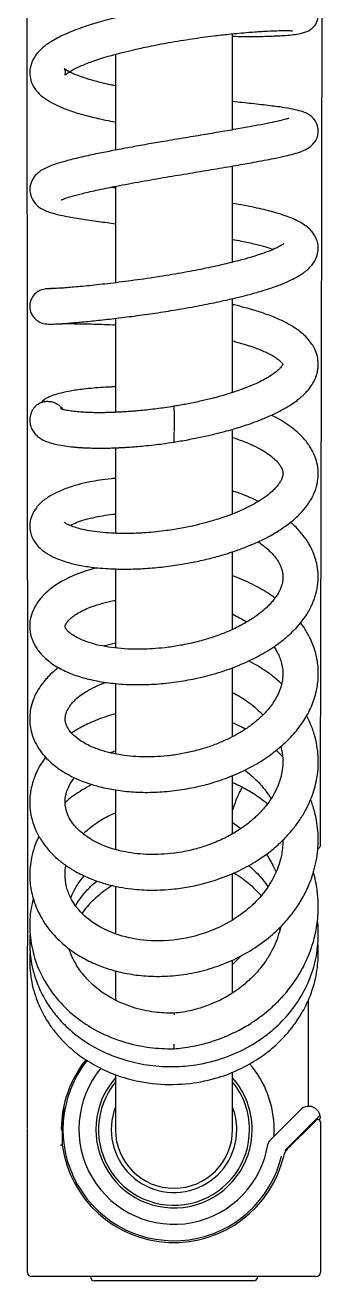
# Model space of a CAD drawing. Header units: millimetres. Extents: x 1617 to 5774, y 11446 to 13973.
# Drawn here: x 5276.9 to 5312.5, y 12851.7 to 13001.5 of the extents above; entities that cross this region are included whole.
import ezdxf

# ---------------------------------------------------------------- set-up
doc = ezdxf.new("R2010")
doc.units = ezdxf.units.MM
doc.layers.get('0').update_dxf_attribs({"color": 250})

# ---------------------------------------------------------------- blocks, each defined once
blk = doc.blocks.new('15')
at = {"linetype": 'Continuous'}
for p, q in [((5301.73, 12989.04), (5301.73, 13000.51)), ((5287.73, 12998.06), (5287.73, 12986.62)), ((5301.73, 12973.24), (5301.73, 12984.73)), ((5287.73, 12982.3), (5287.73, 12970.79)), ((5301.73, 12957.68), (5301.73, 12968.9)), ((5287.73, 12966.54), (5287.73, 12955.32)), ((5294.73, 12955.47), (5294.73, 12956.05)), ((5294.73, 12955.47), (5294.73, 12955.21)), ((5294.73, 12955.21), (5294.73, 12953.04)), ((5301.73, 12943.19), (5301.73, 12953.3)), ((5294.73, 12952.84), (5294.73, 12952.95)), ((5294.73, 12951.77), (5294.73, 12952.84)), ((5287.73, 12951.08), (5287.73, 12940.87)), ((5301.73, 12929.4), (5301.73, 12938.66)), ((5287.73, 12936.63), (5287.73, 12927.18)), ((5301.73, 12920.09), (5301.73, 12924.85)), ((5287.73, 12922.93), (5287.73, 12920.09)), ((5287.73, 12920.09), (5287.73, 12914.55)), ((5301.73, 12916.61), (5301.73, 12920.09)), ((5301.73, 12905.01), (5301.73, 12911.95)), ((5287.73, 12910.25), (5287.73, 12903.12)), ((5312.24, 12908.89), (5312.24, 12909.41)), ((5312.01, 12903.28), (5311.88, 12903.15)), ((5312.08, 12903.35), (5312.01, 12903.28)), ((5301.73, 12894.72), (5301.73, 12900.29)), ((5287.73, 12898.77), (5287.73, 12893.06)), ((5302.79, 12890.5), (5301.73, 12889.43)), ((5301.73, 12885.99), (5301.73, 12889.91)), ((5287.73, 12888.63), (5287.73, 12885.13)), ((5310.78, 12885.27), (5310.78, 12872.5)), ((5294.73, 12883.62), (5294.73, 12883.44)), ((5294.73, 12879.37), (5294.73, 12879.93)), ((5287.73, 12876.26), (5287.73, 12869.72)), ((5301.73, 12869.72), (5301.73, 12876.52)), ((5306.11, 12868.36), (5309.84, 12872.09)), ((5312.13, 12871.38), (5311.2, 12870.46)), ((5312.13, 12871.38), (5312.13, 12871.38)), ((5277.22, 12852.68), (5277.22, 12869.78)), ((5281.36, 12869.45), (5281.36, 12867.85)), ((5307.98, 12867.25), (5310.93, 12870.19)), ((5308.27, 12867.39), (5311.59, 12870.71)), ((5311.72, 12870.84), (5310.98, 12870.11)), ((5311.2, 12870.45), (5311.2, 12870.46)), ((5311.59, 12870.71), (5311.72, 12870.84)), ((5312.23, 12870.63), (5312.23, 12852.68)), ((5281.36, 12867.85), (5281.36, 12867.85)), ((5307.58, 12866.52), (5307.58, 12866.55)), ((5311.73, 12852.18), (5277.72, 12852.18)), ((5284.73, 12852.17), (5284.73, 12852.18)), ((5304.23, 12851.67), (5285.23, 12851.67)), ((5304.73, 12852.17), (5304.73, 12852.18))]:
    blk.add_line(p, q, dxfattribs=at)
for centre, radius, start, end in [((-41081.19, 12913.06), 46358.43, 359.946587, 0.212157), ((-83415.35, 13142.34), 88727.89, 359.8495851, 359.9627853), ((5293.53, 12892.7), 20.17, 62.2058, 66.0343), ((5311.6, 12905.22), 1.99, 278.4217, 281.8593), ((5311.73, 12903.71), 0.5, 315.0003, 359.9827), ((5311.73, 12903.71), 0.5, 315, 359.904), ((5294.71, 12869.72), 13.26, 141.5419, 346.1785), ((5294.73, 12869.79), 11.37, 140.3326, 351.3415), ((5294.73, 12869.72), 11.97, 0, 40.9986), ((5294.73, 12869.72), 9.34, 138.5239, 0), ((5294.73, 12869.72), 9.03, 140.8444, 0), ((5294.73, 12869.72), 9.34, 0, 41.4761), ((5294.73, 12869.72), 9.03, 0, 39.1556), ((5294.73, 12869.72), 7.5, 158.9605, 0), ((5294.73, 12869.72), 7.5, 0, 21.0395), ((5310.83, 12871.1), 1.4, 18.6916, 135), ((5311.93, 12870.63), 0.3, 0, 135.087), ((5312.02, 12871.49), 0.15, 315.1834, 17.7722), ((5310.83, 12871.1), 1.4, 17.7836, 18.6916), ((5310.85, 12871.11), 1.38, 3.1316, 17.8651), ((5340.91, 12891.06), 63.35, 199.637, 199.9457), ((5281.48, 12869.89), 0.0505, 174.4114, 179.3199), ((5281.63, 12869.88), 0.2, 175.9631, 179.3451), ((5294.73, 12869.72), 7, 180, 0), ((5294.73, 12869.72), 11.97, 356.1417, 0), ((5294.73, 12869.74), 13.5, 188.0079, 346.8753), ((5306.46, 12868.01), 0.5, 135, 171.3582), ((5309.33, 12866.33), 1.5, 135.087, 166.8753), ((5277.72, 12852.68), 0.5, 180, 270), ((5285.23, 12852.17), 0.5, 180, 270), ((5304.23, 12852.17), 0.5, 270, 0), ((5311.73, 12852.68), 0.5, 270, 0)]:
    blk.add_arc(centre, radius, start, end, dxfattribs=at)
for centre, major_axis, ratio, start_param, end_param in [((5294.73, 12869.71), (-13.48, 0), 0.992546, 5.60961, 6.278965), ((5294.73, 12869.55), (13.37, 0), 0.992546, 2.928805, 3.149436), ((5312.08, 12871.17), (-0.15, -0.008), 0.99419, 2.300064, 3.141593), ((5310.91, 12870.16), (0.354, 0.354), 0.017494, 0.586098, 1.484515), ((5306.46, 12868.01), (0.494, -0.075), 0.120506, 3.141593, 3.194337)]:
    blk.add_ellipse(centre, major_axis=major_axis, ratio=ratio, start_param=start_param, end_param=end_param, dxfattribs=at)
for points, knots in [([(5301.74, 13000.21), (5302.17, 13000.2), (5303.2, 13000.18), (5304.64, 13000.18), (5305.93, 13000.21), (5306.95, 13000.25), (5307.88, 13000.3), (5308.82, 13000.38), (5309.59, 13000.49), (5310.2, 13000.62), (5310.65, 13000.78), (5311.05, 13000.99), (5311.52, 13001.41), (5311.83, 13001.93), (5312.01, 13002.62), (5311.93, 13003.37), (5311.61, 13004.02), (5311.02, 13004.63), (5310.17, 13004.96), (5309.29, 13005.07), (5308.31, 13005.11), (5307.03, 13005.1), (5305.7, 13005.04), (5304.44, 13004.97), (5303.34, 13004.89), (5302.25, 13004.8), (5300.96, 13004.68), (5299.41, 13004.51), (5297.61, 13004.28), (5295.77, 13004.01), (5293.92, 13003.71), (5292.1, 13003.38), (5290.36, 13003.03), (5288.53, 13002.62), (5286.58, 13002.13), (5284.46, 13001.51), (5282.35, 13000.75), (5280.6, 12999.94), (5279.32, 12999.11), (5278.41, 12998.28), (5277.75, 12997.3), (5277.45, 12996.22), (5277.51, 12995.2), (5277.79, 12994.44), (5278.16, 12993.84), (5278.68, 12993.25), (5279.4, 12992.67), (5280.4, 12992.1), (5281.57, 12991.59), (5282.97, 12991.09), (5284.66, 12990.62), (5286.29, 12990.25), (5287.32, 12990.05), (5287.72, 12989.98)], [0.6833905, 0.6833905, 0.6833905, 0.6833905, 0.6851609, 0.6876965, 0.6898739, 0.691648, 0.6933784, 0.6955575, 0.6980748, 0.7000714, 0.7014981, 0.7025424, 0.7034137, 0.7043147, 0.7052218, 0.7061892, 0.7071747, 0.7082989, 0.710505, 0.7130968, 0.7160042, 0.7188445, 0.7212805, 0.7233466, 0.7250181, 0.7263338, 0.7280331, 0.7303634, 0.7324464, 0.7348351, 0.7371512, 0.7392007, 0.741507, 0.7436346, 0.7462401, 0.749321, 0.7527997, 0.7565367, 0.7595611, 0.7619903, 0.7645606, 0.7668203, 0.7686898, 0.7703121, 0.7716677, 0.7730228, 0.7754626, 0.777909, 0.7800433, 0.7826979, 0.7855857, 0.7882266, 0.7898158, 0.7898158, 0.7898158, 0.7898158]), ([(5287.72, 12994.3), (5287.53, 12994.34), (5286.98, 12994.45), (5286.18, 12994.63), (5285.31, 12994.85), (5284.37, 12995.12), (5283.34, 12995.46), (5282.45, 12995.83), (5281.91, 12996.13), (5281.63, 12996.33), (5281.55, 12996.44), (5281.74, 12996.14), (5281.69, 12995.61), (5281.63, 12995.52), (5281.88, 12995.74), (5282.48, 12996.13), (5283.52, 12996.66), (5284.95, 12997.22), (5286.68, 12997.78), (5288.4, 12998.24), (5290.05, 12998.64), (5291.89, 12999.04), (5294.23, 12999.49), (5296.84, 12999.91), (5299.25, 13000.24), (5301.1, 13000.45), (5302.5, 13000.58), (5303.93, 13000.71), (5305.52, 13000.81), (5306.98, 13000.88), (5308.03, 13000.89), (5308.72, 13000.88), (5308.9, 13000.86), (5308.91, 13000.88)], [0.24651876, 0.24651876, 0.24651876, 0.24651876, 0.24742351, 0.24919907, 0.25060712, 0.25212902, 0.25476541, 0.25773189, 0.25976186, 0.26133974, 0.26362106, 0.26677007, 0.26924112, 0.27172932, 0.27461619, 0.27750711, 0.28033942, 0.28350241, 0.28704278, 0.28984198, 0.29190318, 0.29454458, 0.29783196, 0.30175783, 0.3053756, 0.30810605, 0.31001805, 0.31198507, 0.31523323, 0.31876809, 0.32154331, 0.32437761, 0.32634836, 0.32634836, 0.32634836, 0.32634836]), ([(5281.23, 12980.67), (5281.23, 12980.66), (5281.33, 12980.71), (5281.75, 12980.88), (5282.54, 12981.13), (5283.83, 12981.47), (5285.72, 12981.9), (5288.21, 12982.4), (5291.12, 12982.94), (5294.09, 12983.45), (5296.89, 12983.91), (5299.58, 12984.36), (5302.05, 12984.78), (5304.51, 12985.21), (5306.5, 12985.59), (5308.03, 12985.91), (5309.09, 12986.18), (5309.93, 12986.43), (5310.82, 12986.83), (5311.44, 12987.38), (5311.82, 12988), (5311.97, 12988.66), (5311.95, 12989.39), (5311.66, 12990.1), (5311.18, 12990.65), (5310.74, 12990.94), (5310.12, 12991.22), (5309.22, 12991.46), (5307.93, 12991.69), (5306.21, 12991.92), (5304.11, 12992.16), (5302.52, 12992.33), (5301.73, 12992.41)], [0.13829473, 0.13829473, 0.13829473, 0.13829473, 0.14007562, 0.14234671, 0.14506861, 0.14832922, 0.15204707, 0.15631789, 0.16081462, 0.1650093, 0.16884531, 0.1724544, 0.17643502, 0.17989463, 0.1845469, 0.1877117, 0.19037382, 0.19333746, 0.19578514, 0.1981847, 0.19968754, 0.20079309, 0.20179325, 0.20323049, 0.204477, 0.20629155, 0.20873285, 0.21173585, 0.21505047, 0.21871766, 0.22270633, 0.22635495, 0.22635495, 0.22635495, 0.22635495]), ([(5308.44, 12990.41), (5308.44, 12990.41), (5308.35, 12990.39), (5307.97, 12990.28), (5307.11, 12990.06), (5305.86, 12989.8), (5304.39, 12989.51), (5302.6, 12989.19), (5300.61, 12988.85), (5298.42, 12988.48), (5296.05, 12988.08), (5293.69, 12987.69), (5291.47, 12987.31), (5289.42, 12986.94), (5287.45, 12986.57), (5285.51, 12986.19), (5283.66, 12985.79), (5282.03, 12985.39), (5280.79, 12985.03), (5279.9, 12984.71), (5279.24, 12984.42), (5278.59, 12984.03), (5278.07, 12983.53), (5277.77, 12983.06), (5277.59, 12982.63), (5277.48, 12982.1), (5277.5, 12981.49), (5277.74, 12980.72), (5278.33, 12979.99), (5279.01, 12979.55), (5279.71, 12979.25), (5280.57, 12978.99), (5281.81, 12978.71), (5283.55, 12978.41), (5285.57, 12978.12), (5287.04, 12977.93), (5287.72, 12977.84)], [0.83155725, 0.83155725, 0.83155725, 0.83155725, 0.83290762, 0.83517418, 0.83792617, 0.84041631, 0.84304427, 0.8457589, 0.84863536, 0.85129568, 0.85428531, 0.85745024, 0.85988143, 0.86246506, 0.86513745, 0.86765567, 0.8706436, 0.8737252, 0.87635157, 0.87857549, 0.8804259, 0.88243806, 0.88411352, 0.88510732, 0.88588742, 0.88665814, 0.88770342, 0.88909451, 0.89082465, 0.89267, 0.8944229, 0.89670303, 0.89949821, 0.90288795, 0.90628829, 0.90903695, 0.90903695, 0.90903695, 0.90903695]), ([(5279.84, 12965.85), (5280, 12965.85), (5280.32, 12965.86), (5281.33, 12965.92), (5282.67, 12966.02), (5284.41, 12966.18), (5286.45, 12966.39), (5288.75, 12966.66), (5291.2, 12966.98), (5293.72, 12967.36), (5296.23, 12967.77), (5298.66, 12968.23), (5300.81, 12968.68), (5302.52, 12969.08), (5303.73, 12969.4), (5304.62, 12969.64), (5305.48, 12969.9), (5306.55, 12970.24), (5307.78, 12970.69), (5308.88, 12971.18), (5309.71, 12971.64), (5310.24, 12972), (5310.61, 12972.29), (5311.04, 12972.68), (5311.5, 12973.25), (5311.87, 12974.01), (5312.01, 12974.88), (5311.9, 12975.63), (5311.67, 12976.25), (5311.32, 12976.79), (5310.89, 12977.26), (5310.37, 12977.67), (5309.7, 12978.08), (5309.01, 12978.41), (5308.2, 12978.73), (5307.08, 12979.1), (5305.43, 12979.55), (5303.54, 12979.95), (5302.21, 12980.18), (5301.73, 12980.26)], [0, 0, 0, 0, 0.00342068, 0.00690152, 0.01045158, 0.01405968, 0.01772284, 0.02136953, 0.02496804, 0.02850822, 0.0319939, 0.03541644, 0.03872486, 0.04138523, 0.0433591, 0.04463721, 0.04592879, 0.04788995, 0.05055197, 0.05340872, 0.05571885, 0.05748747, 0.05863333, 0.05980509, 0.06153468, 0.06364361, 0.0654378, 0.06709059, 0.06849657, 0.06992977, 0.07149689, 0.07348868, 0.07529905, 0.07722996, 0.07911868, 0.08138065, 0.08483188, 0.08885597, 0.09107697, 0.09107697, 0.09107697, 0.09107697]), ([(5301.73, 12975.96), (5302.08, 12975.9), (5303.05, 12975.72), (5304.42, 12975.42), (5305.68, 12975.09), (5306.34, 12974.88), (5306.6, 12974.78), (5306.61, 12974.78)], [0.926703926, 0.926703926, 0.926703926, 0.926703926, 0.928158107, 0.930877332, 0.933153955, 0.935048599, 0.935070046, 0.935070046, 0.935070046, 0.935070046]), ([(5307.85, 12975.44), (5307.84, 12975.45), (5307.78, 12975.42), (5307.52, 12975.24), (5306.97, 12974.95), (5306.19, 12974.6), (5305.26, 12974.26), (5304.12, 12973.89), (5302.79, 12973.51), (5301.14, 12973.09), (5299.07, 12972.62), (5296.57, 12972.12), (5293.72, 12971.62), (5290.71, 12971.17), (5287.78, 12970.79), (5285.16, 12970.49), (5282.93, 12970.28), (5281.25, 12970.14), (5280.04, 12970.07), (5279.74, 12970.06), (5279.6, 12970.06)], [0.94922574, 0.94922574, 0.94922574, 0.94922574, 0.95065191, 0.95250005, 0.95442503, 0.95627318, 0.95840246, 0.96028673, 0.96228137, 0.96463042, 0.9673768, 0.97050743, 0.97399121, 0.97776697, 0.98156211, 0.98532401, 0.98905145, 0.99273596, 0.99638406, 1, 1, 1, 1]), ([(5279.49, 12970.06), (5279.24, 12970.02), (5278.86, 12969.96), (5278.26, 12969.63), (5277.87, 12969.23), (5277.68, 12968.88), (5277.6, 12968.68), (5277.57, 12968.58), (5277.5, 12968.31), (5277.45, 12967.83), (5277.59, 12967.22), (5277.95, 12966.65), (5278.44, 12966.2), (5279.15, 12965.88), (5279.65, 12965.86), (5279.95, 12965.85)], [0, 0, 0, 0, 0.09671, 0.175315, 0.285973, 0.348057, 0.358531, 0.368022, 0.39132, 0.467841, 0.594792, 0.679788, 0.778186, 0.886761, 1, 1, 1, 1]), ([(5280.63, 12970.1), (5280.61, 12970.1), (5280.35, 12970.1), (5279.91, 12970.09), (5279.49, 12970.07), (5279.33, 12970.05), (5279.32, 12970.05), (5279.32, 12970.05)], [0.89914884, 0.89914884, 0.89914884, 0.89914884, 0.90036594, 0.9242008, 0.94877046, 0.97404015, 0.98171125, 0.98171125, 0.98171125, 0.98171125]), ([(5294.73, 12951.78), (5294.86, 12951.8), (5295.52, 12951.9), (5296.82, 12952.14), (5298.43, 12952.47), (5300.19, 12952.88), (5302, 12953.37), (5303.79, 12953.94), (5305.29, 12954.51), (5306.65, 12955.1), (5307.8, 12955.69), (5308.74, 12956.25), (5309.39, 12956.71), (5309.82, 12957.06), (5310.16, 12957.36), (5310.47, 12957.67), (5310.81, 12958.05), (5311.17, 12958.52), (5311.51, 12959.09), (5311.76, 12959.69), (5311.9, 12960.23), (5311.97, 12960.73), (5311.98, 12961.31), (5311.89, 12962.04), (5311.61, 12962.82), (5311.21, 12963.5), (5310.75, 12964.09), (5310.15, 12964.69), (5309.45, 12965.24), (5308.59, 12965.78), (5307.65, 12966.27), (5306.71, 12966.68), (5305.82, 12967.02), (5305.03, 12967.29), (5304.18, 12967.55), (5303.16, 12967.84), (5302.31, 12968.05), (5301.8, 12968.18), (5301.73, 12968.19)], [0, 0, 0, 0, 0.0049014, 0.0271951, 0.0484809, 0.0687495, 0.0972188, 0.1233752, 0.1471486, 0.1684804, 0.1931031, 0.2133316, 0.2291254, 0.2404583, 0.2482758, 0.2570264, 0.2672804, 0.2792242, 0.2942048, 0.3075466, 0.3200715, 0.3305487, 0.3398884, 0.3579416, 0.3770026, 0.3919584, 0.4082925, 0.4233095, 0.4427753, 0.4619836, 0.4818154, 0.5007407, 0.5148322, 0.5280152, 0.5404036, 0.555431, 0.5747785, 0.5775707, 0.5775707, 0.5775707, 0.5775707]), ([(5281.05, 12965.9), (5281.27, 12965.91), (5281.8, 12965.91), (5282.76, 12965.91), (5283.89, 12965.9), (5285.11, 12965.87), (5286.39, 12965.83), (5287.28, 12965.79), (5287.73, 12965.77)], [0.117858, 0.117858, 0.117858, 0.117858, 0.1432723, 0.1692568, 0.1943473, 0.2185304, 0.2417802, 0.2633704, 0.2633704, 0.2633704, 0.2633704]), ([(5301.74, 12963.85), (5301.96, 12963.79), (5302.56, 12963.63), (5303.44, 12963.37), (5304.26, 12963.09), (5304.92, 12962.84), (5305.52, 12962.59), (5306.14, 12962.3), (5306.7, 12961.99), (5307.11, 12961.7), (5307.39, 12961.47), (5307.56, 12961.3), (5307.66, 12961.17), (5307.72, 12961.07), (5307.73, 12961.09), (5307.73, 12961.03), (5307.69, 12960.97), (5307.62, 12960.85), (5307.48, 12960.68), (5307.34, 12960.52), (5307.21, 12960.4), (5307.08, 12960.29), (5306.9, 12960.14), (5306.65, 12959.95), (5306.26, 12959.68), (5305.71, 12959.35), (5304.96, 12958.95), (5303.97, 12958.5), (5302.71, 12958.01), (5301.13, 12957.49), (5299.47, 12957.02), (5297.81, 12956.63), (5296.25, 12956.31), (5295.28, 12956.14), (5294.72, 12956.05)], [0.473705, 0.473705, 0.473705, 0.473705, 0.4848813, 0.5044141, 0.5212005, 0.5325809, 0.546759, 0.5636994, 0.5826675, 0.5992831, 0.6128322, 0.6249835, 0.6397983, 0.6570912, 0.6796968, 0.7008197, 0.7181991, 0.7340766, 0.7494007, 0.7578929, 0.7651693, 0.7712089, 0.7771878, 0.7859908, 0.7977702, 0.8125582, 0.830388, 0.8512737, 0.8752364, 0.9023644, 0.9326355, 0.9546148, 0.9781043, 1, 1, 1, 1]), ([(5287.73, 12958.36), (5287.55, 12958.36), (5286.94, 12958.34), (5285.53, 12958.27), (5283.78, 12958.1), (5282.14, 12957.84), (5280.95, 12957.57), (5280.18, 12957.33), (5279.71, 12957.13), (5279.42, 12956.98), (5279.18, 12956.83), (5279.04, 12956.69), (5278.96, 12956.59), (5278.94, 12956.54), (5278.93, 12956.53), (5278.93, 12956.53), (5278.93, 12956.53)], [0.95834924, 0.95834924, 0.95834924, 0.95834924, 0.9598016, 0.96359829, 0.97088288, 0.97679278, 0.9822923, 0.9872078, 0.99020433, 0.99259648, 0.99474605, 0.99774579, 0.99947932, 0.99986917, 0.99996814, 1, 1, 1, 1]), ([(5278.35, 12956.23), (5278.44, 12956.29), (5278.65, 12956.42), (5279.01, 12956.57), (5279.42, 12956.65), (5279.84, 12956.64), (5280.25, 12956.57), (5280.64, 12956.41), (5280.99, 12956.18), (5281.25, 12955.93), (5281.38, 12955.76), (5281.43, 12955.69)], [0.224408, 0.224408, 0.224408, 0.224408, 0.2497073, 0.2809837, 0.3123578, 0.3435637, 0.3749442, 0.4061869, 0.4374973, 0.4688386, 0.4882667, 0.4882667, 0.4882667, 0.4882667]), ([(5278.38, 12956.25), (5278.35, 12956.23), (5278.25, 12956.15), (5278.06, 12955.96), (5277.87, 12955.7), (5277.7, 12955.38), (5277.58, 12955.04), (5277.51, 12954.7), (5277.48, 12954.35), (5277.51, 12954.03), (5277.6, 12953.61), (5277.81, 12953.14), (5278.14, 12952.72), (5278.52, 12952.37), (5279.03, 12952.04), (5279.65, 12951.77), (5280.48, 12951.53), (5281.39, 12951.35), (5282.23, 12951.24), (5282.89, 12951.17), (5283.32, 12951.14), (5283.74, 12951.11), (5284.2, 12951.09), (5284.78, 12951.07), (5285.33, 12951.06), (5285.92, 12951.06), (5286.5, 12951.06), (5287.22, 12951.07), (5287.88, 12951.1), (5288.44, 12951.12), (5288.94, 12951.15), (5289.5, 12951.19), (5290.24, 12951.24), (5291.2, 12951.33), (5292.27, 12951.44), (5293.5, 12951.59), (5294.23, 12951.7), (5294.73, 12951.77)], [0, 0, 0, 0, 0.003282, 0.014487, 0.031958, 0.049968, 0.066606, 0.080748, 0.092747, 0.104765, 0.11732, 0.145754, 0.178833, 0.211811, 0.243583, 0.302176, 0.363132, 0.426282, 0.485794, 0.512121, 0.533896, 0.553263, 0.57561, 0.603383, 0.636923, 0.652269, 0.682152, 0.713971, 0.743645, 0.764463, 0.781556, 0.803006, 0.830276, 0.86672, 0.912789, 0.950611, 1, 1, 1, 1]), ([(5287.72, 12947.45), (5287.55, 12947.44), (5286.91, 12947.37), (5285.88, 12947.24), (5284.55, 12947.01), (5283.18, 12946.69), (5281.71, 12946.23), (5280.34, 12945.62), (5279.19, 12944.91), (5278.28, 12944.03), (5277.66, 12942.99), (5277.39, 12941.66), (5277.71, 12940.33), (5278.41, 12939.36), (5279.04, 12938.82), (5279.46, 12938.53), (5279.75, 12938.35), (5280.17, 12938.12), (5280.68, 12937.88), (5281.57, 12937.54), (5282.82, 12937.19), (5284.32, 12936.91), (5285.81, 12936.74), (5287.02, 12936.66), (5288.1, 12936.62), (5289.38, 12936.61), (5291.11, 12936.67), (5293.21, 12936.84), (5295.31, 12937.12), (5297.24, 12937.47), (5298.98, 12937.87), (5300.47, 12938.28), (5301.57, 12938.62), (5302.39, 12938.91), (5303.23, 12939.22), (5304.3, 12939.65), (5305.73, 12940.32), (5307.2, 12941.15), (5308.47, 12942.03), (5309.38, 12942.8), (5310.14, 12943.58), (5310.86, 12944.48), (5311.47, 12945.56), (5311.86, 12946.73), (5312.01, 12947.91), (5311.91, 12949.01), (5311.62, 12950.03), (5311.15, 12951), (5310.44, 12952.03), (5309.25, 12953.22), (5307.84, 12954.21), (5306.76, 12954.8), (5306.38, 12954.99)], [0.693411, 0.693411, 0.693411, 0.693411, 0.6948843, 0.6989107, 0.7025156, 0.7073317, 0.7127315, 0.7186976, 0.7247559, 0.7303803, 0.7351938, 0.7403441, 0.7462918, 0.7525214, 0.7558111, 0.7577694, 0.75922, 0.7601245, 0.762678, 0.7665204, 0.7716775, 0.7774222, 0.7820453, 0.7856366, 0.7881455, 0.7913186, 0.7962693, 0.8021291, 0.8076801, 0.8123445, 0.81705, 0.8212976, 0.8243106, 0.8262222, 0.8283079, 0.8315007, 0.8358329, 0.8417442, 0.8468539, 0.8509152, 0.8541052, 0.8585192, 0.863493, 0.8682085, 0.8727295, 0.8771986, 0.8810762, 0.8848795, 0.8897989, 0.8955722, 0.9032762, 0.9072304, 0.9072304, 0.9072304, 0.9072304]), ([(5294.73, 12956.05), (5294.31, 12955.98), (5293.68, 12955.88), (5292.64, 12955.74), (5291.69, 12955.63), (5290.8, 12955.54), (5290.02, 12955.47), (5289.41, 12955.42), (5288.85, 12955.38), (5288.28, 12955.35), (5287.68, 12955.32), (5287.1, 12955.3), (5286.64, 12955.29), (5286.3, 12955.28), (5285.9, 12955.28), (5285.32, 12955.28), (5284.69, 12955.3), (5284.15, 12955.32), (5283.59, 12955.36), (5282.92, 12955.41), (5282.19, 12955.51), (5281.6, 12955.62), (5281.25, 12955.71), (5281.15, 12955.75), (5281.14, 12955.75)], [0, 0, 0, 0, 0.0461385, 0.0821007, 0.123159, 0.1628121, 0.1917038, 0.220641, 0.2415894, 0.2647136, 0.2954891, 0.3229964, 0.3461896, 0.3609569, 0.3737672, 0.4059962, 0.4475028, 0.4752684, 0.4992546, 0.5502665, 0.6093708, 0.6705473, 0.7273714, 0.7745654, 0.7745654, 0.7745654, 0.7745654]), ([(5301.73, 12952.33), (5302.14, 12952.2), (5303.01, 12951.89), (5304.19, 12951.39), (5305.21, 12950.86), (5305.98, 12950.37), (5306.56, 12949.92), (5306.99, 12949.52), (5307.3, 12949.15), (5307.54, 12948.79), (5307.69, 12948.45), (5307.75, 12948.13), (5307.74, 12947.82), (5307.65, 12947.51), (5307.5, 12947.16), (5307.28, 12946.81), (5306.99, 12946.44), (5306.57, 12946), (5305.95, 12945.46), (5305.06, 12944.83), (5303.91, 12944.17), (5302.66, 12943.57), (5301.5, 12943.1), (5300.49, 12942.74), (5299.5, 12942.43), (5298.38, 12942.11), (5297.01, 12941.77), (5295.38, 12941.44), (5293.75, 12941.19), (5292.31, 12941.03), (5291.18, 12940.94), (5290.26, 12940.89), (5289.44, 12940.87), (5288.55, 12940.86), (5287.45, 12940.89), (5286.17, 12940.97), (5284.9, 12941.13), (5283.83, 12941.33), (5283, 12941.56), (5282.43, 12941.75), (5282.06, 12941.93), (5281.98, 12941.95), (5281.66, 12942.14), (5281.6, 12942.2), (5281.6, 12942.2)], [0.0900766, 0.0900766, 0.0900766, 0.0900766, 0.0945587, 0.0998732, 0.1046609, 0.1089575, 0.1127749, 0.116272, 0.1197169, 0.1234133, 0.1277413, 0.1324, 0.1371073, 0.1414712, 0.1451197, 0.1483479, 0.151479, 0.1547951, 0.1589254, 0.1639026, 0.1695269, 0.1748795, 0.1792241, 0.1825737, 0.1856074, 0.1891881, 0.1935387, 0.1987176, 0.2044389, 0.2085739, 0.2121339, 0.215102, 0.2175137, 0.2201611, 0.2241106, 0.2290962, 0.2345171, 0.2396491, 0.2441629, 0.248004, 0.2513045, 0.2536354, 0.2579717, 0.2618339, 0.2618339, 0.2618339, 0.2618339]), ([(5304.81, 12944.71), (5304.4, 12944.91), (5303.59, 12945.27), (5302.55, 12945.67), (5301.93, 12945.88), (5301.73, 12945.94)], [0.647479282, 0.647479282, 0.647479282, 0.647479282, 0.651305699, 0.65488941, 0.656542646, 0.656542646, 0.656542646, 0.656542646]), ([(5282.28, 12941.82), (5282.31, 12941.84), (5282.55, 12941.96), (5283.09, 12942.21), (5284.08, 12942.53), (5285.23, 12942.82), (5286.46, 12943.04), (5287.3, 12943.15), (5287.72, 12943.19), (5287.72, 12943.19)], [0.29163631, 0.29163631, 0.29163631, 0.29163631, 0.29234372, 0.29763729, 0.30311086, 0.30867147, 0.31349276, 0.31796269, 0.31796785, 0.31796785, 0.31796785, 0.31796785]), ([(5285.6, 12936.78), (5285.5, 12936.76), (5284.67, 12936.55), (5283.13, 12936.06), (5281.25, 12935.18), (5279.72, 12934.13), (5278.65, 12933.04), (5277.96, 12931.96), (5277.56, 12930.88), (5277.43, 12929.71), (5277.61, 12928.52), (5278.12, 12927.36), (5278.96, 12926.27), (5280.14, 12925.28), (5281.64, 12924.43), (5283.38, 12923.77), (5285.29, 12923.28), (5287.46, 12922.95), (5289.86, 12922.8), (5292.31, 12922.85), (5294.69, 12923.08), (5297.06, 12923.48), (5299.5, 12924.07), (5301.82, 12924.84), (5303.99, 12925.78), (5305.9, 12926.81), (5307.42, 12927.86), (5308.53, 12928.79), (5309.38, 12929.64), (5310.11, 12930.5), (5310.67, 12931.32), (5311.05, 12932.01), (5311.29, 12932.52), (5311.48, 12933), (5311.63, 12933.46), (5311.73, 12933.81), (5311.83, 12934.25), (5311.91, 12934.72), (5311.97, 12935.4), (5311.96, 12936.27), (5311.83, 12937.21), (5311.57, 12938.11), (5311.24, 12938.93), (5310.74, 12939.87), (5309.98, 12940.93), (5309.21, 12941.74), (5308.75, 12942.15), (5308.67, 12942.22)], [0.4318424, 0.4318424, 0.4318424, 0.4318424, 0.4326764, 0.4394696, 0.4466247, 0.4536824, 0.4596595, 0.4644571, 0.4691101, 0.4737675, 0.4787567, 0.4837817, 0.488958, 0.4952139, 0.5018552, 0.5079693, 0.5138873, 0.5204521, 0.5272729, 0.5336244, 0.539682, 0.5455543, 0.5518518, 0.5587591, 0.5645328, 0.5707023, 0.5768504, 0.5807181, 0.5839828, 0.5879557, 0.5918097, 0.5941874, 0.5957538, 0.5977274, 0.5998324, 0.6011357, 0.6017861, 0.60373, 0.6062998, 0.6091195, 0.6132344, 0.616518, 0.6192659, 0.6225179, 0.6275655, 0.6325233, 0.6335593, 0.6335593, 0.6335593, 0.6335593]), ([(5304.77, 12939.88), (5305.04, 12939.7), (5305.6, 12939.29), (5306.3, 12938.66), (5306.84, 12938.04), (5307.18, 12937.56), (5307.39, 12937.16), (5307.53, 12936.84), (5307.65, 12936.44), (5307.74, 12936.03), (5307.75, 12935.57), (5307.73, 12935.21), (5307.65, 12934.83), (5307.6, 12934.7), (5307.57, 12934.61), (5307.5, 12934.4), (5307.39, 12934.13), (5307.24, 12933.82), (5307.08, 12933.56), (5306.91, 12933.31), (5306.66, 12932.96), (5306.31, 12932.55), (5305.93, 12932.15), (5305.43, 12931.7), (5304.66, 12931.08), (5303.5, 12930.31), (5302.11, 12929.57), (5300.64, 12928.93), (5299.15, 12928.4), (5297.51, 12927.93), (5295.8, 12927.55), (5294.11, 12927.28), (5292.55, 12927.12), (5291.07, 12927.05), (5289.55, 12927.05), (5288, 12927.15), (5286.49, 12927.36), (5285.14, 12927.66), (5284.03, 12928.03), (5283.14, 12928.43), (5282.48, 12928.82), (5282.03, 12929.2), (5281.79, 12929.51), (5281.71, 12929.7), (5281.71, 12929.79), (5281.74, 12929.94), (5281.89, 12930.22), (5282.23, 12930.62), (5282.74, 12931.04), (5283.36, 12931.44), (5284.09, 12931.81), (5285.01, 12932.19), (5286.14, 12932.55), (5287.12, 12932.78), (5287.66, 12932.88), (5287.72, 12932.89)], [0.3758046, 0.3758046, 0.3758046, 0.3758046, 0.3797381, 0.3844893, 0.3887574, 0.3924266, 0.3946251, 0.3971065, 0.4001378, 0.4034472, 0.4064797, 0.4094555, 0.4119638, 0.4135155, 0.4143236, 0.415552, 0.4170205, 0.4196551, 0.4212021, 0.4227098, 0.4251114, 0.4277254, 0.4302509, 0.4325998, 0.4366784, 0.4421708, 0.4481814, 0.4530997, 0.4579975, 0.4632487, 0.4688617, 0.4741045, 0.4788775, 0.4833096, 0.4882051, 0.4936941, 0.4992752, 0.5049245, 0.5102772, 0.515262, 0.5202457, 0.5253794, 0.5307296, 0.5362018, 0.5416959, 0.5471009, 0.55233, 0.5576232, 0.5622792, 0.5664655, 0.5705556, 0.5745836, 0.5798413, 0.5851109, 0.5857144, 0.5857144, 0.5857144, 0.5857144]), ([(5306.81, 12933.16), (5306.68, 12933.26), (5305.98, 12933.75), (5304.55, 12934.61), (5302.94, 12935.36), (5301.94, 12935.74), (5301.74, 12935.81)], [0.37312849, 0.37312849, 0.37312849, 0.37312849, 0.37451761, 0.38042223, 0.38710561, 0.38881788, 0.38881788, 0.38881788, 0.38881788]), ([(5301.74, 12931.22), (5302.02, 12931.09), (5302.61, 12930.8), (5303.16, 12930.49), (5303.44, 12930.31)], [0.631119046, 0.631119046, 0.631119046, 0.631119046, 0.634232833, 0.637720922, 0.637720922, 0.637720922, 0.637720922]), ([(5280.94, 12924.87), (5280.8, 12924.76), (5280.38, 12924.43), (5279.86, 12923.96), (5279.34, 12923.4), (5278.85, 12922.8), (5278.32, 12921.99), (5277.86, 12921.01), (5277.57, 12919.99), (5277.46, 12919.01), (5277.49, 12918.11), (5277.65, 12917.18), (5277.99, 12916.19), (5278.52, 12915.23), (5279.15, 12914.39), (5279.94, 12913.56), (5280.95, 12912.76), (5282.12, 12912.05), (5283.27, 12911.5), (5284.48, 12911.03), (5285.96, 12910.59), (5287.79, 12910.22), (5289.89, 12909.99), (5292.15, 12909.95), (5294.49, 12910.11), (5296.87, 12910.48), (5299.2, 12911.05), (5301.57, 12911.86), (5303.82, 12912.89), (5305.84, 12914.11), (5307.57, 12915.44), (5309.09, 12916.93), (5310.36, 12918.61), (5311.3, 12920.43), (5311.83, 12922.22), (5312.02, 12923.95), (5311.92, 12925.56), (5311.57, 12927.01), (5311.05, 12928.29), (5310.48, 12929.33), (5310.05, 12929.96), (5309.85, 12930.22)], [0.1776007, 0.1776007, 0.1776007, 0.1776007, 0.1793596, 0.1829462, 0.1849024, 0.1874308, 0.1911098, 0.1952779, 0.199438, 0.2031821, 0.2063466, 0.2096157, 0.2138864, 0.2182229, 0.2217862, 0.2253491, 0.2304802, 0.2351728, 0.2388138, 0.2426092, 0.2472022, 0.2525665, 0.2584284, 0.2643712, 0.2703776, 0.276458, 0.2826162, 0.2886252, 0.2956188, 0.3020141, 0.3078134, 0.3139071, 0.3205688, 0.3269555, 0.333255, 0.3386123, 0.3440442, 0.3490687, 0.3532276, 0.357424, 0.3604305, 0.3604305, 0.3604305, 0.3604305]), ([(5306.67, 12927.36), (5306.77, 12927.21), (5306.98, 12926.87), (5307.26, 12926.32), (5307.51, 12925.67), (5307.69, 12924.95), (5307.75, 12924.18), (5307.7, 12923.41), (5307.52, 12922.57), (5307.16, 12921.6), (5306.52, 12920.53), (5305.68, 12919.5), (5304.7, 12918.56), (5303.63, 12917.74), (5302.53, 12917.04), (5301.37, 12916.42), (5300.12, 12915.85), (5298.7, 12915.33), (5297.15, 12914.88), (5295.55, 12914.54), (5293.94, 12914.31), (5292.38, 12914.2), (5290.89, 12914.19), (5289.47, 12914.28), (5288.14, 12914.46), (5286.85, 12914.73), (5285.66, 12915.09), (5284.65, 12915.51), (5283.84, 12915.94), (5283.18, 12916.39), (5282.66, 12916.84), (5282.27, 12917.28), (5282, 12917.69), (5281.81, 12918.11), (5281.72, 12918.55), (5281.72, 12918.97), (5281.81, 12919.38), (5281.96, 12919.75), (5282.15, 12920.1), (5282.42, 12920.48), (5282.84, 12920.95), (5283.44, 12921.48), (5284.26, 12922.04), (5285.29, 12922.59), (5286.13, 12922.93), (5286.6, 12923.09), (5286.63, 12923.1)], [0.6553434, 0.6553434, 0.6553434, 0.6553434, 0.6577635, 0.6609625, 0.6643373, 0.668552, 0.6729212, 0.6770071, 0.6811063, 0.6865635, 0.6922647, 0.6978879, 0.7030477, 0.7078171, 0.7123071, 0.7163554, 0.720738, 0.7254614, 0.7304691, 0.7355147, 0.7404709, 0.7453243, 0.7500727, 0.7547123, 0.7592245, 0.7638149, 0.7689602, 0.7735956, 0.7777366, 0.78185, 0.7861028, 0.7899414, 0.7937327, 0.7980675, 0.8028738, 0.8077805, 0.8119143, 0.8153072, 0.8183045, 0.8213031, 0.8250401, 0.8295734, 0.8341561, 0.8393198, 0.8444067, 0.8447954, 0.8447954, 0.8447954, 0.8447954]), ([(5287.72, 12927.77), (5287.29, 12927.68), (5286.82, 12927.57), (5286.36, 12927.44), (5286.31, 12927.43)], [0.155394072, 0.155394072, 0.155394072, 0.155394072, 0.159025089, 0.159419965, 0.159419965, 0.159419965, 0.159419965]), ([(5307.59, 12922.94), (5307.24, 12923.26), (5306.32, 12924.03), (5304.99, 12924.93), (5304, 12925.48), (5303.65, 12925.66)], [0.09997406, 0.09997406, 0.09997406, 0.09997406, 0.10397238, 0.10995088, 0.11307448, 0.11307448, 0.11307448, 0.11307448]), ([(5301.73, 12921.9), (5302.03, 12921.75), (5302.64, 12921.4), (5303.53, 12920.81), (5304.41, 12920.13), (5305, 12919.58), (5305.3, 12919.27), (5305.35, 12919.21)], [0.89430602, 0.89430602, 0.89430602, 0.89430602, 0.89756351, 0.90116515, 0.90508542, 0.90906933, 0.90991052, 0.90991052, 0.90991052, 0.90991052]), ([(5287.72, 12919.33), (5287.34, 12919.23), (5286.26, 12918.92), (5284.69, 12918.3), (5283.36, 12917.6), (5282.68, 12917.18), (5282.48, 12917.05)], [0.71414303, 0.71414303, 0.71414303, 0.71414303, 0.72202987, 0.73647366, 0.74870053, 0.75394536, 0.75394536, 0.75394536, 0.75394536]), ([(5294.73, 12898.45), (5295.1, 12898.48), (5296.02, 12898.59), (5297.83, 12898.94), (5300.11, 12899.6), (5302.49, 12900.57), (5304.48, 12901.68), (5305.87, 12902.65), (5306.76, 12903.36), (5307.38, 12903.91), (5307.9, 12904.42), (5308.42, 12904.97), (5309.08, 12905.73), (5309.81, 12906.73), (5310.51, 12907.89), (5311.06, 12909.06), (5311.45, 12910.15), (5311.74, 12911.26), (5311.94, 12912.49), (5312, 12913.85), (5311.89, 12915.23), (5311.61, 12916.59), (5311.18, 12917.88), (5310.79, 12918.73), (5310.58, 12919.13), (5310.58, 12919.13)], [0, 0, 0, 0, 0.0025815, 0.00758767, 0.01365609, 0.0207554, 0.0271695, 0.03148445, 0.03432364, 0.03650823, 0.03828224, 0.04027771, 0.04284574, 0.04661281, 0.05079386, 0.0546635, 0.0580699, 0.06119329, 0.06497604, 0.06935846, 0.07363658, 0.07760782, 0.08200351, 0.08591073, 0.08597467, 0.08597467, 0.08597467, 0.08597467]), ([(5303.26, 12917.53), (5303.09, 12917.62), (5302.59, 12917.87), (5302.07, 12918.11), (5301.73, 12918.26)], [0.61328469, 0.61328469, 0.61328469, 0.61328469, 0.61686819, 0.62397749, 0.62397749, 0.62397749, 0.62397749]), ([(5307.5, 12915.44), (5307.57, 12915.18), (5307.7, 12914.53), (5307.76, 12913.51), (5307.66, 12912.49), (5307.45, 12911.6), (5307.18, 12910.8), (5306.79, 12909.95), (5306.27, 12909.08), (5305.71, 12908.34), (5305.23, 12907.78), (5304.85, 12907.39), (5304.48, 12907.03), (5304.02, 12906.61), (5303.33, 12906.06), (5302.33, 12905.36), (5300.93, 12904.57), (5299.37, 12903.86), (5297.6, 12903.28), (5296.19, 12902.94), (5295.12, 12902.76), (5294.76, 12902.72), (5294.73, 12902.72)], [0.92774977, 0.92774977, 0.92774977, 0.92774977, 0.93130511, 0.9364352, 0.94129888, 0.94483423, 0.94809162, 0.95184063, 0.95597757, 0.95990029, 0.96225952, 0.96413553, 0.96585464, 0.96769869, 0.9705336, 0.97457046, 0.97974135, 0.98563494, 0.99092942, 0.99625207, 0.99968728, 1, 1, 1, 1]), ([(5279.37, 12914.17), (5279.2, 12913.93), (5278.81, 12913.37), (5278.33, 12912.5), (5277.95, 12911.57), (5277.62, 12910.42), (5277.4, 12908.83), (5277.61, 12907.01), (5278.19, 12905.4), (5278.87, 12904.18), (5279.73, 12903.05), (5280.72, 12902.07), (5281.78, 12901.24), (5283.06, 12900.44), (5284.69, 12899.65), (5286.93, 12898.9), (5289.42, 12898.43), (5292.19, 12898.25), (5293.75, 12898.35), (5294.73, 12898.44)], [0.7864372, 0.7864372, 0.7864372, 0.7864372, 0.7933497, 0.8029453, 0.811047, 0.8181044, 0.8323714, 0.8526311, 0.8638662, 0.8758248, 0.8874348, 0.8981475, 0.9087183, 0.9189847, 0.9319764, 0.9485229, 0.9678875, 0.9832291, 1, 1, 1, 1]), ([(5294.73, 12902.72), (5293.63, 12902.6), (5291.8, 12902.48), (5289.05, 12902.77), (5287.08, 12903.31), (5285.36, 12904.01), (5283.91, 12904.9), (5282.8, 12905.97), (5282.15, 12906.95), (5281.78, 12907.93), (5281.66, 12908.93), (5281.84, 12909.94), (5282.18, 12910.79), (5282.56, 12911.4), (5282.81, 12911.73)], [0, 0, 0, 0, 0.0239108, 0.0475467, 0.0665755, 0.0797687, 0.1014195, 0.1216187, 0.1371914, 0.1528286, 0.1724766, 0.1895028, 0.2017455, 0.2174091, 0.2174091, 0.2174091, 0.2174091]), ([(5303.16, 12912.63), (5303.68, 12912.25), (5304.78, 12911.31), (5305.77, 12910.11), (5306.25, 12909.36), (5306.33, 12909.22)], [0.4100597, 0.4100597, 0.4100597, 0.4100597, 0.42637382, 0.44686473, 0.45121177, 0.45121177, 0.45121177, 0.45121177]), ([(5284.93, 12910.91), (5284.8, 12910.85), (5284.31, 12910.59), (5283.49, 12910.11), (5282.54, 12909.46), (5281.96, 12908.99), (5281.7, 12908.76)], [0.06392594, 0.06392594, 0.06392594, 0.06392594, 0.06685218, 0.0752024, 0.08332291, 0.09084919, 0.09084919, 0.09084919, 0.09084919]), ([(5302.72, 12910.31), (5302.64, 12910.18), (5302.47, 12909.83), (5302.16, 12909.12), (5301.91, 12908.43), (5301.77, 12908.01), (5301.72, 12907.86)], [0, 0, 0, 0, 0.0623085, 0.124544, 0.1867915, 0.2253734, 0.2253734, 0.2253734, 0.2253734]), ([(5302.94, 12910.55), (5302.93, 12910.56), (5302.9, 12910.55), (5302.82, 12910.47), (5302.75, 12910.37), (5302.72, 12910.31)], [0.90929878, 0.90929878, 0.90929878, 0.90929878, 0.93737003, 0.96874359, 1, 1, 1, 1]), ([(5305.89, 12908.6), (5305.76, 12908.71), (5305.39, 12909), (5304.76, 12909.46), (5304.03, 12909.93), (5303.46, 12910.26), (5303.12, 12910.45), (5303, 12910.51), (5302.96, 12910.54), (5302.95, 12910.54), (5302.94, 12910.55)], [0.92142239, 0.92142239, 0.92142239, 0.92142239, 0.93324757, 0.95304842, 0.97329559, 0.99077672, 0.99690573, 0.99894133, 0.99961676, 1, 1, 1, 1]), ([(5278.57, 12904.74), (5278.38, 12904.34), (5278.03, 12903.51), (5277.69, 12902.28), (5277.51, 12901.06), (5277.46, 12899.67), (5277.65, 12898.02), (5278.15, 12896.41), (5278.79, 12895.12), (5279.48, 12894.01), (5280.5, 12892.74), (5281.93, 12891.43), (5283.63, 12890.29), (5285.38, 12889.43), (5287.19, 12888.78), (5289.17, 12888.3), (5291.43, 12888.01), (5293.93, 12887.99), (5296.52, 12888.29), (5299.05, 12888.89), (5301.51, 12889.79), (5303.88, 12891.03), (5306, 12892.52), (5307.7, 12894.1), (5308.98, 12895.62), (5310, 12897.15), (5310.98, 12899.07), (5311.74, 12901.42), (5312, 12903.66), (5311.94, 12905.39), (5311.78, 12906.61), (5311.5, 12907.86), (5311.23, 12908.68), (5311.06, 12909.12)], [0.1284275, 0.1284275, 0.1284275, 0.1284275, 0.1386028, 0.1493478, 0.1581121, 0.1669135, 0.1816701, 0.1971106, 0.2060888, 0.2149662, 0.2270932, 0.2427139, 0.2572694, 0.270629, 0.2829634, 0.29616, 0.3107777, 0.3270702, 0.3434657, 0.3593796, 0.3754463, 0.3922388, 0.4095304, 0.4248516, 0.4373013, 0.448799, 0.4618011, 0.4809125, 0.4997412, 0.5087952, 0.5173336, 0.525381, 0.535393, 0.535393, 0.535393, 0.535393]), ([(5312.23, 12903.71), (5312.23, 12904.04), (5312.23, 12904.37), (5312.23, 12904.7), (5312.23, 12906.1), (5312.24, 12907.49), (5312.24, 12908.89)], [0, 0, 0, 0, 0.191569, 0.191569, 0.191569, 1, 1, 1, 1]), ([(5283.88, 12905.01), (5284.09, 12905.22), (5284.59, 12905.69), (5285.4, 12906.3), (5286.45, 12906.96), (5287.22, 12907.33), (5287.72, 12907.54)], [0.89679457, 0.89679457, 0.89679457, 0.89679457, 0.90595363, 0.91758094, 0.92609723, 0.94015522, 0.94015522, 0.94015522, 0.94015522]), ([(5301.73, 12906.36), (5301.76, 12906.34), (5301.96, 12906.22), (5302.3, 12906), (5302.6, 12905.78), (5302.75, 12905.67)], [0.00952678, 0.00952678, 0.00952678, 0.00952678, 0.01309559, 0.02953609, 0.04631312, 0.04631312, 0.04631312, 0.04631312]), ([(5307.75, 12904.27), (5307.75, 12904.23), (5307.74, 12903.63), (5307.57, 12902.09), (5306.74, 12899.78), (5305.13, 12897.47), (5302.96, 12895.45), (5300.01, 12893.66), (5296.18, 12892.4), (5292.12, 12892.1), (5288.57, 12892.69), (5285.66, 12893.9), (5283.56, 12895.53), (5282.38, 12897.23), (5281.81, 12898.75), (5281.66, 12900.07), (5281.74, 12900.89), (5281.81, 12901.25)], [0.5015774, 0.5015774, 0.5015774, 0.5015774, 0.5026039, 0.5193034, 0.5464162, 0.5713339, 0.5934696, 0.6204377, 0.653471, 0.686795, 0.7160376, 0.7423802, 0.7721711, 0.7967165, 0.8139211, 0.8330439, 0.8470206, 0.8470206, 0.8470206, 0.8470206]), ([(5305.76, 12902.59), (5305.76, 12902.58), (5305.93, 12902.34), (5306.23, 12901.85), (5306.62, 12901.14), (5306.83, 12900.67), (5306.92, 12900.45)], [0.17948311, 0.17948311, 0.17948311, 0.17948311, 0.18035694, 0.20728939, 0.23415247, 0.25695397, 0.25695397, 0.25695397, 0.25695397]), ([(5303.65, 12901.25), (5303.76, 12901.15), (5304.38, 12900.62), (5305.17, 12899.79), (5305.75, 12899), (5305.94, 12898.72)], [0.27063947, 0.27063947, 0.27063947, 0.27063947, 0.27317059, 0.28423633, 0.29024793, 0.29024793, 0.29024793, 0.29024793]), ([(5282.38, 12897.38), (5282.41, 12897.44), (5282.6, 12897.91), (5283.07, 12898.82), (5283.64, 12899.62), (5283.98, 12900.02)], [0.13207683, 0.13207683, 0.13207683, 0.13207683, 0.1334557, 0.14203611, 0.15158675, 0.15158675, 0.15158675, 0.15158675]), ([(5282.98, 12896.46), (5283.06, 12896.61), (5283.42, 12897.2), (5284.19, 12898.2), (5285.02, 12899), (5285.49, 12899.38), (5285.51, 12899.4)], [0.57670726, 0.57670726, 0.57670726, 0.57670726, 0.57990152, 0.58980034, 0.60009166, 0.60051332, 0.60051332, 0.60051332, 0.60051332]), ([(5294.73, 12879.38), (5295.08, 12879.41), (5295.8, 12879.47), (5297.09, 12879.68), (5298.74, 12880.06), (5300.58, 12880.68), (5302.45, 12881.54), (5304.01, 12882.45), (5305.24, 12883.33), (5306.21, 12884.12), (5306.97, 12884.83), (5307.57, 12885.45), (5308.14, 12886.09), (5308.75, 12886.86), (5309.52, 12887.96), (5310.28, 12889.28), (5310.91, 12890.71), (5311.45, 12892.28), (5311.86, 12894.12), (5311.99, 12895.83), (5311.95, 12897.15), (5311.88, 12898), (5311.78, 12898.76), (5311.65, 12899.43), (5311.52, 12899.98), (5311.42, 12900.34), (5311.37, 12900.51)], [0, 0, 0, 0, 0.0212422, 0.0515184, 0.0837763, 0.1325924, 0.1783647, 0.2183747, 0.2512039, 0.2784753, 0.3015875, 0.320477, 0.3366778, 0.358909, 0.3870034, 0.4276566, 0.4626558, 0.4942729, 0.5423012, 0.5937747, 0.6140032, 0.6347484, 0.6542755, 0.6676839, 0.6822654, 0.6941905, 0.6941905, 0.6941905, 0.6941905]), ([(5301.88, 12900.36), (5302.22, 12900.16), (5303.11, 12899.58), (5304.2, 12898.67), (5304.89, 12897.93), (5305.14, 12897.65)], [0.69468234, 0.69468234, 0.69468234, 0.69468234, 0.70114914, 0.71207461, 0.71853631, 0.71853631, 0.71853631, 0.71853631]), ([(5287.39, 12898.87), (5286.76, 12898.49), (5286.16, 12898.06), (5284.9, 12896.98), (5284.26, 12896.3), (5283.73, 12895.57)], [0.009396, 0.009396, 0.009396, 0.009396, 0.03125, 0.03125, 0.05930915, 0.05930915, 0.05930915, 0.05930915]), ([(5277.89, 12897.29), (5277.76, 12896.78), (5277.5, 12895.48), (5277.42, 12893.2), (5277.87, 12890.52), (5278.94, 12887.83), (5280.62, 12885.34), (5282.81, 12883.17), (5285.64, 12881.34), (5288.64, 12880.12), (5291.86, 12879.45), (5293.66, 12879.38), (5294.73, 12879.37)], [0.8826244, 0.8826244, 0.8826244, 0.8826244, 0.8893764, 0.899944, 0.9122746, 0.9247203, 0.9371363, 0.949965, 0.9630238, 0.9774537, 0.9887924, 1, 1, 1, 1]), ([(5277.53, 12893.1), (5277.5, 12892.73), (5277.44, 12891.64), (5277.61, 12889.6), (5278.25, 12887.29), (5279.27, 12885.23), (5280.37, 12883.62), (5281.73, 12882.08), (5283.65, 12880.45), (5286.15, 12878.98), (5288.98, 12877.92), (5291.83, 12877.34), (5294.63, 12877.18), (5297.67, 12877.44), (5300.78, 12878.22), (5303.74, 12879.57), (5306.19, 12881.24), (5308.19, 12883.14), (5309.83, 12885.32), (5311.07, 12887.78), (5311.84, 12890.47), (5312.03, 12892.83), (5311.93, 12894.25), (5311.87, 12894.72)], [0.4778834, 0.4778834, 0.4778834, 0.4778834, 0.482814, 0.4920699, 0.5045309, 0.513877, 0.5214385, 0.5291523, 0.5395371, 0.5523999, 0.5641731, 0.5751768, 0.5861737, 0.5964327, 0.6102492, 0.6230889, 0.6342482, 0.6452328, 0.656236, 0.6675377, 0.6792634, 0.6911283, 0.6971454, 0.6971454, 0.6971454, 0.6971454]), ([(5307.48, 12893.93), (5307.45, 12893.83), (5307.33, 12893.33), (5307.06, 12892.44), (5306.55, 12891.28), (5305.95, 12890.21), (5305.31, 12889.3), (5304.75, 12888.63), (5304.26, 12888.1), (5303.77, 12887.62), (5303.19, 12887.09), (5302.43, 12886.5), (5301.45, 12885.83), (5300.21, 12885.13), (5298.68, 12884.48), (5297.18, 12884.02), (5295.81, 12883.73), (5295.11, 12883.66), (5294.72, 12883.61)], [0.4743327, 0.4743327, 0.4743327, 0.4743327, 0.4849223, 0.5240648, 0.5634958, 0.6060265, 0.6388761, 0.6661879, 0.6858071, 0.7043456, 0.7277685, 0.7559831, 0.789689, 0.8316978, 0.8806691, 0.9336899, 0.9690577, 1, 1, 1, 1]), ([(5277.52, 12890.88), (5277.52, 12890.83), (5277.44, 12889.87), (5277.51, 12887.99), (5278.13, 12885.52), (5279.03, 12883.54), (5279.94, 12882.09), (5280.88, 12880.89), (5282.08, 12879.64), (5283.71, 12878.31), (5285.83, 12877.03), (5288.63, 12875.87), (5292.13, 12875.1), (5296.02, 12875.06), (5299.45, 12875.69), (5302.24, 12876.72), (5304.44, 12877.9), (5306.32, 12879.26), (5307.84, 12880.68), (5309.06, 12882.15), (5310.08, 12883.69), (5311.05, 12885.63), (5311.77, 12888), (5312.01, 12890.21), (5311.97, 12891.51), (5311.93, 12891.96)], [0.0644686, 0.0644686, 0.0644686, 0.0644686, 0.065131, 0.0769968, 0.088887, 0.0981859, 0.1049222, 0.1105462, 0.1173269, 0.1265569, 0.1364359, 0.1471691, 0.162474, 0.1779439, 0.191732, 0.2024255, 0.2124403, 0.2209574, 0.2300327, 0.2374685, 0.2441594, 0.2527061, 0.2643483, 0.2749826, 0.2806447, 0.2806447, 0.2806447, 0.2806447]), ([(5294.73, 12883.62), (5293.87, 12883.62), (5292.31, 12883.68), (5289.67, 12884.27), (5287.37, 12885.27), (5285.51, 12886.52), (5284.18, 12887.81), (5283.13, 12889.18), (5282.52, 12890.37), (5282.24, 12891.1), (5282.18, 12891.3)], [0, 0, 0, 0, 0.01233681, 0.02686303, 0.04194894, 0.05469448, 0.0650004, 0.07528018, 0.08659181, 0.09066159, 0.09066159, 0.09066159, 0.09066159]), ([(5312.04, 12870.9), (5312.05, 12870.91), (5312.1, 12870.96), (5312.16, 12871.02), (5312.19, 12871.07), (5312.21, 12871.1), (5312.23, 12871.14), (5312.23, 12871.17), (5312.23, 12871.18), (5312.23, 12871.18)], [0, 0, 0, 0, 0.149584, 0.462238, 0.701175, 0.801889, 0.896253, 0.999586, 1, 1, 1, 1]), ([(5310.98, 12870.11), (5310.94, 12870.07), (5310.89, 12870.04), (5310.8, 12870.01), (5310.76, 12870), (5310.73, 12869.99)], [0, 0, 0, 0, 0.5, 0.5, 0.8313184, 0.8313184, 0.8313184, 0.8313184]), ([(5310.99, 12870.11), (5310.99, 12870.11), (5310.99, 12870.11), (5310.98, 12870.11), (5310.96, 12870.1), (5310.93, 12870.09), (5310.87, 12870.09), (5310.83, 12870.1), (5310.81, 12870.11), (5310.81, 12870.11)], [0.1923132, 0.1923132, 0.1923132, 0.1923132, 0.2050929, 0.2794404, 0.3448323, 0.423932, 0.5383196, 0.6692088, 0.6748454, 0.6748454, 0.6748454, 0.6748454]), ([(5311.18, 12870.44), (5311.19, 12870.45), (5311.21, 12870.46), (5311.21, 12870.46), (5311.21, 12870.46)], [0, 0, 0, 0, 0.1365813, 0.2731014, 0.2731014, 0.2731014, 0.2731014]), ([(5281.36, 12867.85), (5281.36, 12867.86), (5281.34, 12867.86), (5281.26, 12867.86), (5281.21, 12867.86), (5281.16, 12867.85)], [0, 0, 0, 0, 0.5, 0.5, 1, 1, 1, 1])]:
    blk.add_open_spline(points, degree=3, knots=knots, dxfattribs=at)
for points in [[(5287.72, 12982.12), (5287.53, 12982.14), (5287.35, 12982.16), (5287.17, 12982.19)], [(5287.08, 12914.7), (5287.29, 12914.78), (5287.51, 12914.86), (5287.72, 12914.94)], [(5307.7, 12914.26), (5307.45, 12914.51), (5307.2, 12914.75), (5306.94, 12914.98)], [(5307.29, 12893.76), (5307.32, 12893.67), (5307.34, 12893.58), (5307.37, 12893.5)]]:
    blk.add_open_spline(points, degree=3, dxfattribs=at)

msp = doc.modelspace()

# ---------------------------------------------------------------- block references
msp.add_blockref('15', (0, 0))

doc.saveas('drawing.dxf')
